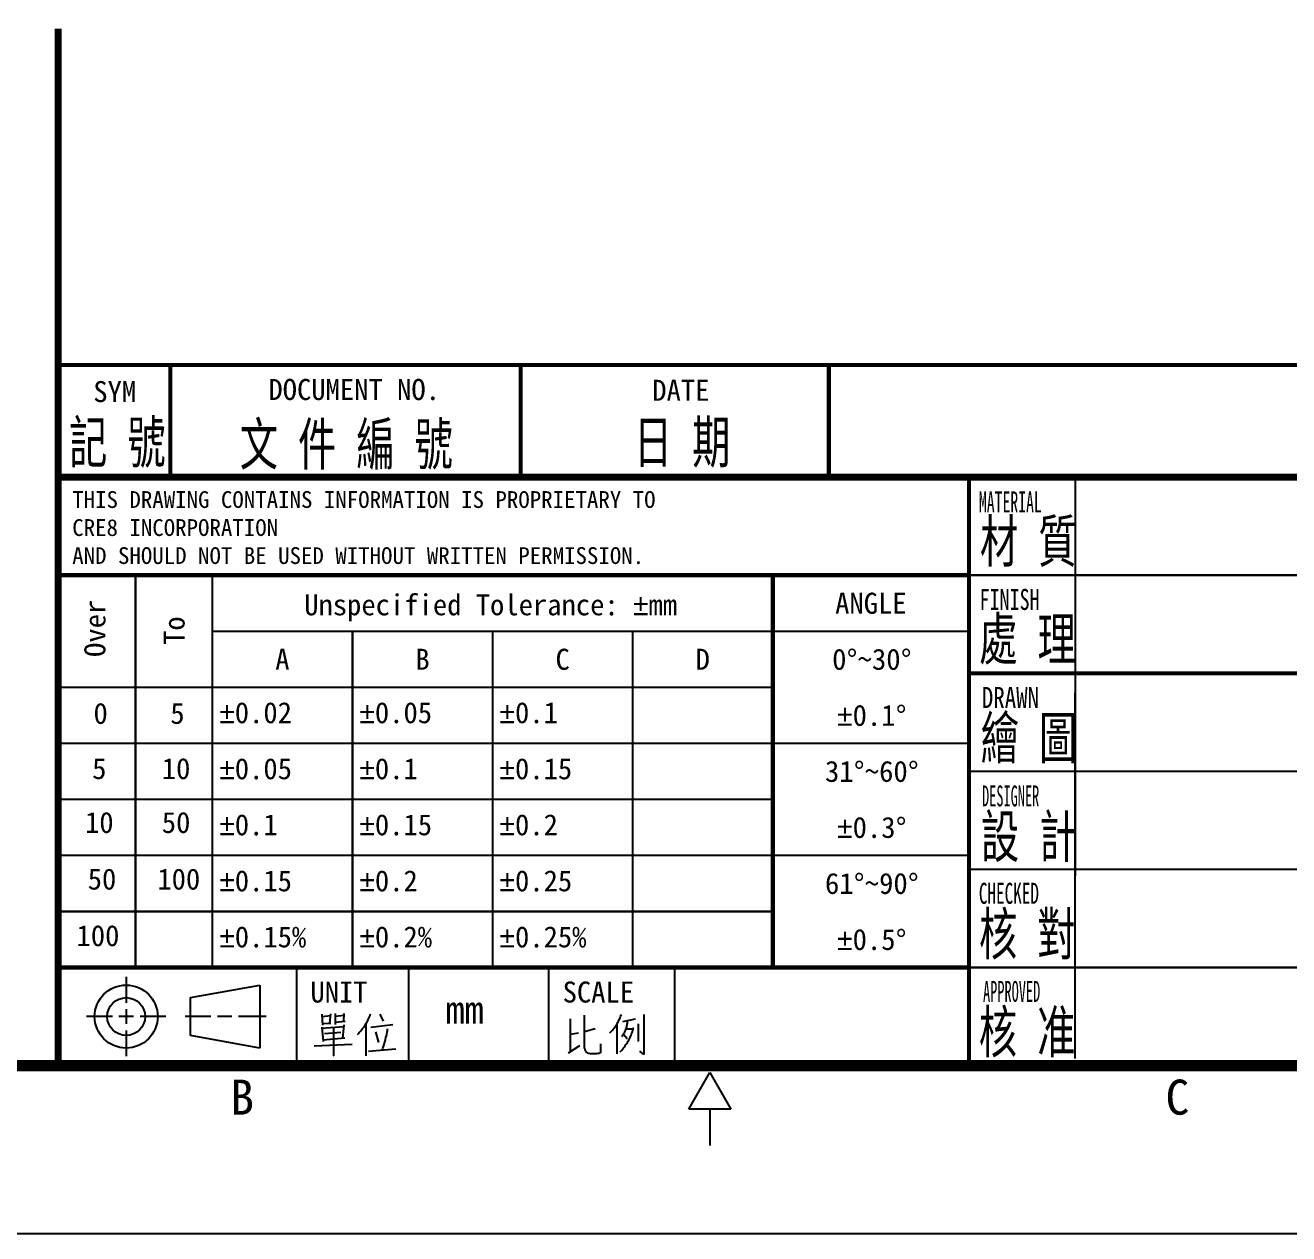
# Model space of a CAD drawing. Header units: millimetres. Extents: x 0 to 297, y 0 to 210.
# Drawn here: x 99.6 to 189.8, y 0 to 86.3 of the extents above; entities that cross this region are included whole.
import ezdxf

# ---------------------------------------------------------------- set-up
doc = ezdxf.new("R2010")
doc.units = ezdxf.units.MM
doc.header["$LTSCALE"] = 16.335
doc.layers.get('0').update_dxf_attribs({"linetype": 'CONTINUOUS'})
doc.styles.add('TEXTSTYLE_2', font='gdt')
doc.styles.add('TEXTSTYLE_4', font='txt', dxfattribs={"width": 0.5})
doc.styles.add('TEXTSTYLE_5', font='txt', dxfattribs={"width": 0.6})
doc.styles.add('TEXTSTYLE_6', font='txt', dxfattribs={"width": 0.7})
doc.styles.add('TEXTSTYLE_7', font='txt', dxfattribs={"width": 0.8})
doc.styles.add('TEXTSTYLE_8', font='txt', dxfattribs={"width": 0.55})

msp = doc.modelspace()

# ---------------------------------------------------------------- linework, layer by layer
at = {"color": 9, "linetype": 'CONTINUOUS'}
for p, q in [((153, 43), (167, 43)), ((119, 19), (119, 12)), ((137, 19), (137, 12)), ((145.975, 18.954), (145.975, 11.954)), ((297, 0), (0, 0))]:
    msp.add_line(p, q, dxfattribs=at)
at = {"color": 4, "linetype": 'CONTINUOUS'}
for p, q in [((174.149, 41.063), (174.146, 41.063)), ((174.054, 21.688), (174.051, 21.688)), ((120.824, 15.66), (120.853, 14.879)), ((120.824, 15.504), (121.448, 15.566)), ((121.387, 15.035), (121.448, 15.692)), ((121.448, 15.692), (121.446, 15.692)), ((121.448, 15.566), (121.446, 15.566)), ((121.759, 15.724), (121.759, 14.941)), ((121.759, 15.536), (122.416, 15.598)), ((122.384, 15.161), (122.416, 15.724)), ((122.416, 15.724), (122.414, 15.724)), ((122.416, 15.598), (122.414, 15.598)), ((124.113, 15.265), (124.153, 15.348)), ((124.153, 15.348), (124.191, 15.434)), ((124.191, 15.434), (124.226, 15.517)), ((124.226, 15.517), (124.258, 15.606)), ((124.258, 15.606), (124.29, 15.691)), ((124.29, 15.691), (124.288, 15.691)), ((124.947, 15.659), (125.196, 15.161)), ((138.567, 15.347), (138.564, 15.347)), ((138.566, 13.033), (138.567, 15.347)), ((139.567, 13.253), (139.567, 15.596)), ((141.99, 15.18), (142.065, 15.336)), ((142.065, 15.336), (142.1, 15.416)), ((142.1, 15.416), (142.132, 15.497)), ((142.132, 15.497), (142.162, 15.577)), ((142.162, 15.577), (142.191, 15.658)), ((142.191, 15.658), (142.189, 15.658)), ((142.285, 15.159), (143.191, 15.347)), ((143.191, 15.347), (143.189, 15.347)), ((143.784, 15.657), (143.784, 12.783)), ((120.824, 14.66), (122.384, 14.785)), ((120.824, 14.753), (120.917, 13.724)), ((120.853, 14.879), (120.85, 14.879)), ((120.853, 15.005), (121.448, 15.035)), ((121.448, 15.035), (121.446, 15.035)), ((121.636, 14.724), (121.636, 12.692)), ((121.759, 14.941), (121.757, 14.941)), ((121.759, 15.099), (122.478, 15.161)), ((122.322, 13.941), (122.416, 14.911)), ((122.384, 14.785), (122.381, 14.785)), ((122.416, 14.911), (122.413, 14.911)), ((122.478, 15.161), (122.475, 15.161)), ((123.545, 14.423), (123.606, 14.493)), ((123.606, 14.493), (123.665, 14.565)), ((123.665, 14.565), (123.722, 14.638)), ((123.722, 14.638), (123.778, 14.71)), ((123.778, 14.71), (123.832, 14.785)), ((123.832, 14.785), (123.883, 14.863)), ((123.883, 14.863), (123.934, 14.941)), ((123.934, 14.941), (123.982, 15.021)), ((123.947, 14.973), (123.947, 12.691)), ((123.982, 15.021), (124.027, 15.102)), ((124.027, 15.102), (124.07, 15.182)), ((124.07, 15.182), (124.113, 15.265)), ((124.322, 14.753), (125.883, 14.941)), ((125.196, 15.161), (125.194, 15.161)), ((125.47, 14.375), (125.491, 14.501)), ((125.491, 14.501), (125.507, 14.63)), ((125.507, 14.63), (125.505, 14.63)), ((125.883, 14.941), (125.88, 14.941)), ((139.567, 14.441), (140.317, 14.658)), ((140.317, 14.658), (140.315, 14.658)), ((141.441, 14.408), (141.5, 14.47)), ((141.5, 14.47), (141.556, 14.537)), ((141.556, 14.537), (141.612, 14.601)), ((141.612, 14.601), (141.666, 14.671)), ((141.666, 14.671), (141.717, 14.738)), ((141.717, 14.738), (141.768, 14.81)), ((141.768, 14.81), (141.816, 14.88)), ((141.816, 14.88), (141.862, 14.955)), ((141.862, 14.955), (141.907, 15.028)), ((141.878, 15.001), (141.878, 12.845)), ((141.907, 15.028), (141.95, 15.103)), ((141.95, 15.103), (141.99, 15.18)), ((142.435, 14.395), (142.465, 14.454)), ((142.465, 14.454), (142.489, 14.515)), ((142.489, 14.515), (142.513, 14.577)), ((142.513, 14.577), (142.537, 14.639)), ((142.535, 14.628), (143.065, 14.628)), ((142.537, 14.639), (142.556, 14.7)), ((142.556, 14.7), (142.572, 14.765)), ((142.572, 14.765), (142.588, 14.829)), ((142.588, 14.829), (142.602, 14.893)), ((142.602, 14.893), (142.61, 14.958)), ((142.61, 14.958), (142.618, 15.025)), ((142.618, 15.025), (142.623, 15.089)), ((142.623, 15.089), (142.628, 15.156)), ((142.628, 15.221), (142.626, 15.221)), ((142.628, 15.156), (142.628, 15.221)), ((142.955, 14.352), (142.988, 14.443)), ((142.988, 14.443), (143.014, 14.534)), ((143.014, 14.534), (143.041, 14.628)), ((143.041, 14.628), (143.065, 14.722)), ((143.065, 14.722), (143.063, 14.722)), ((143.379, 14.971), (143.379, 13.751)), ((120.26, 13.405), (122.979, 13.528)), ((120.885, 13.847), (122.448, 13.973)), ((120.917, 13.724), (120.915, 13.724)), ((121.011, 14.287), (122.167, 14.381)), ((122.167, 14.381), (122.164, 14.381)), ((122.448, 13.973), (122.446, 13.973)), ((123.354, 14.222), (123.419, 14.289)), ((123.419, 14.289), (123.483, 14.354)), ((123.483, 14.354), (123.545, 14.423)), ((124.633, 14.41), (124.853, 13.659)), ((124.853, 13.659), (124.85, 13.659)), ((125.258, 13.496), (125.295, 13.619)), ((125.295, 13.619), (125.33, 13.745)), ((125.33, 13.745), (125.362, 13.868)), ((125.362, 13.868), (125.392, 13.994)), ((125.392, 13.994), (125.421, 14.12)), ((125.421, 14.12), (125.446, 14.246)), ((125.446, 14.246), (125.47, 14.375)), ((138.567, 14.253), (139.13, 14.347)), ((139.13, 14.347), (139.127, 14.347)), ((140.693, 13.564), (140.693, 12.91)), ((141.379, 14.347), (141.441, 14.408)), ((142.221, 14.065), (142.264, 14.116)), ((142.264, 14.116), (142.301, 14.17)), ((142.301, 14.17), (142.339, 14.223)), ((142.339, 14.223), (142.374, 14.28)), ((142.347, 14.253), (142.596, 13.939)), ((142.374, 14.28), (142.406, 14.339)), ((142.406, 14.339), (142.435, 14.395)), ((142.521, 13.494), (142.575, 13.574)), ((142.575, 13.574), (142.626, 13.655)), ((142.596, 13.939), (142.593, 13.939)), ((142.626, 13.655), (142.674, 13.738)), ((142.674, 13.738), (142.722, 13.824)), ((142.722, 13.824), (142.808, 13.995)), ((142.808, 13.995), (142.848, 14.084)), ((142.848, 14.084), (142.886, 14.172)), ((142.886, 14.172), (142.923, 14.261)), ((142.923, 14.261), (142.955, 14.352)), ((143.379, 13.751), (143.376, 13.751)), ((121.636, 12.692), (121.633, 12.692)), ((123.947, 12.691), (123.944, 12.691)), ((124.134, 13.035), (126.102, 13.193)), ((125.135, 13.128), (125.177, 13.252)), ((125.177, 13.252), (125.218, 13.372)), ((125.218, 13.372), (125.258, 13.496)), ((126.102, 13.193), (126.1, 13.193)), ((138.411, 12.907), (139.223, 13.441)), ((139.223, 13.441), (139.221, 13.441)), ((139.567, 13.253), (139.567, 13.224)), ((139.567, 13.224), (139.569, 13.197)), ((139.569, 13.197), (139.575, 13.167)), ((139.575, 13.167), (139.58, 13.14)), ((139.58, 13.14), (139.588, 13.114)), ((139.588, 13.114), (139.599, 13.087)), ((139.599, 13.087), (139.625, 13.039)), ((139.625, 13.039), (139.642, 13.014)), ((139.642, 13.014), (139.66, 12.993)), ((139.66, 12.993), (139.679, 12.974)), ((139.679, 12.974), (139.701, 12.955)), ((139.701, 12.955), (139.725, 12.939)), ((139.725, 12.939), (139.746, 12.923)), ((139.746, 12.923), (139.773, 12.91)), ((139.773, 12.91), (139.797, 12.899)), ((139.797, 12.899), (139.824, 12.888)), ((139.824, 12.888), (139.851, 12.883)), ((139.851, 12.883), (139.88, 12.878)), ((139.88, 12.878), (139.877, 12.878)), ((139.88, 12.878), (139.961, 12.87)), ((139.961, 12.87), (140.041, 12.864)), ((140.041, 12.864), (140.124, 12.859)), ((140.124, 12.859), (140.205, 12.859)), ((140.205, 12.859), (140.288, 12.861)), ((140.288, 12.861), (140.368, 12.864)), ((140.368, 12.864), (140.449, 12.872)), ((140.449, 12.872), (140.532, 12.883)), ((140.532, 12.883), (140.612, 12.894)), ((140.612, 12.894), (140.693, 12.91)), ((140.693, 12.91), (140.69, 12.91)), ((141.878, 12.845), (141.875, 12.845)), ((142.097, 12.971), (142.164, 13.041)), ((142.164, 13.041), (142.229, 13.113)), ((142.229, 13.113), (142.29, 13.186)), ((142.29, 13.186), (142.352, 13.261)), ((142.352, 13.261), (142.411, 13.336)), ((142.411, 13.336), (142.467, 13.414)), ((142.467, 13.414), (142.521, 13.494)), ((143.502, 13.033), (143.5, 13.033)), ((143.784, 12.783), (143.502, 13.033))]:
    msp.add_line(p, q, dxfattribs=at)
at = {"color": 7, "linetype": 'CONTINUOUS'}
for p, q in [((127, 19), (127, 12)), ((111.45, 16.85), (116.4, 17.75)), ((116.4, 17.75), (116.4, 13.25)), ((111.45, 14.15), (111.45, 16.85)), ((116.4, 13.25), (111.45, 14.15)), ((147, 8.902), (148.5, 11.5)), ((148.5, 11.5), (150, 8.902)), ((150, 8.902), (147, 8.902)), ((148.5, 8.902), (148.5, 6.304))]:
    msp.add_line(p, q, dxfattribs=at)
at = {"color": 1, "linetype": 'CONTINUOUS'}
for p, q in [((106.85, 18.329), (106.85, 16.488)), ((105.862, 15.5), (104.021, 15.5)), ((107.368, 15.5), (106.332, 15.5)), ((106.85, 16.018), (106.85, 14.982)), ((109.679, 15.5), (107.838, 15.5)), ((112.891, 15.5), (111.051, 15.5)), ((114.397, 15.5), (113.362, 15.5)), ((116.85, 15.5), (114.868, 15.5)), ((106.85, 14.512), (106.85, 12.671))]:
    msp.add_line(p, q, dxfattribs=at)
at = {"color": 7, "linetype": 'CONTINUOUS'}
for points, const_width in [([(102, 12), (102, 86)], 0.5), ([(102, 62), (282, 62)], 0.3), ([(110, 62), (110, 54)], 0.3), ([(135, 62), (135, 54)], 0.3), ([(157, 62), (157, 54)], 0.3), ([(102, 54), (282, 54)], 0.5), ([(167, 54), (167, 12)], 0.3), ([(102, 47), (167, 47)], 0.3), ([(153, 19), (153, 47)], 0.3), ([(167, 40), (207, 40)], 0.3), ([(102, 19), (167, 19)], 0.3), ([(282, 12), (15, 12)], 0.8)]:
    msp.add_lwpolyline(points, dxfattribs=dict(at, const_width=const_width))
at = {"color": 9, "linetype": 'CONTINUOUS', "const_width": 0.15}
for points in [[(174.568, 12.497), (174.591, 53.939)], [(107.515, 19), (107.515, 47)], [(113, 19), (113, 47)], [(167, 47), (207, 47)], [(113, 43), (153, 43)], [(123, 19), (123, 43)], [(133, 19), (133, 43)], [(143, 19), (143, 43)], [(102, 39), (153, 39)], [(102, 35), (167, 35)], [(167, 33), (207, 33)], [(102, 31), (153, 31)], [(102, 27), (167, 27)], [(167, 26), (207, 26)], [(102, 23), (153, 23)], [(167, 19), (207, 19)]]:
    msp.add_lwpolyline(points, dxfattribs=at)
at = {"color": 7, "linetype": 'CONTINUOUS'}
for radius in [2.25, 1.35]:
    msp.add_circle((106.85, 15.5), radius, dxfattribs=at)

# ---------------------------------------------------------------- texts
at = {"color": 4, "linetype": 'CONTINUOUS', "line_spacing_factor": 0.9}
for s, insert, char_height, width, attachment_point in [('SYM', (106.035, 60.852), 1.5, 4.5, 2), ('DOCUMENT NO.', (123.123, 61.005), 1.5, 18, 2), ('DATE', (146.439, 60.946), 1.5, 6, 2), ('THIS DRAWING CONTAINS INFORMATION IS PROPRIETARY TO', (103, 53), 1.2, 61.2, 1), ('CRE8 INCORPORATION', (103, 51), 1.2, 21.6, 1), ('AND SHOULD NOT BE USED WITHOUT WRITTEN PERMISSION.', (103, 49), 1.2, 60, 1), ('Unspecified Tolerance: \\Fgdt;{\\Fgdt;`}\\Ftxt;mm', (132.86, 45.639), 1.5, 39.25, 2), ('ANGLE', (160, 45.75), 1.5, 7.5, 2), ('A', (118, 41.75), 1.5, 1.5, 2), ('B', (128, 41.75), 1.5, 1.5, 2), ('C', (138, 41.75), 1.5, 1.5, 2), ('D', (148, 41.75), 1.5, 1.5, 2), ('0\\Fgdt;{\\Fgdt;~}\\Ftxt;~30\\Fgdt;{\\Fgdt;~}', (160.078, 41.75), 1.5, 8, 2), ('0', (105.028, 37.89), 1.5, 1.5, 2), ('5', (110.509, 37.89), 1.5, 1.5, 2), ('5', (104.932, 33.948), 1.5, 1.5, 2), ('10', (110.413, 33.948), 1.5, 3, 2), ('31\\Fgdt;{\\Fgdt;~}\\Ftxt;~60\\Fgdt;{\\Fgdt;~}', (160.078, 33.75), 1.5, 9.5, 2), ('10', (104.932, 30.102), 1.5, 3, 2), ('50', (110.413, 30.102), 1.5, 3, 2), ('50', (105.125, 26.063), 1.5, 3, 2), ('100', (110.605, 26.063), 1.5, 4.5, 2), ('61\\Fgdt;{\\Fgdt;~}\\Ftxt;~90\\Fgdt;{\\Fgdt;~}', (160.078, 25.75), 1.5, 9.5, 2), ('100', (104.836, 22.025), 1.5, 4.5, 2), ('UNIT', (120, 18), 1.5, 6, 1), ('SCALE', (138, 18), 1.5, 7.5, 1), ('mm', (131, 17), 2, 4, 2)]:
    msp.add_mtext(s, dxfattribs=dict(at, insert=insert, char_height=char_height, width=width, attachment_point=attachment_point))
for s, insert, char_height, width, attachment_point, style in [('記 號', (102.777, 57.993), 3, 9.45, 1, 'TEXTSTYLE_6'), ('文 件 編 號', (114.957, 57.856), 3, 22.05, 1, 'TEXTSTYLE_6'), ('日 期', (143.082, 58.015), 3, 9.45, 1, 'TEXTSTYLE_6'), ('MATERIAL', (167.708, 52.978), 1.5, 6.6, 1, 'TEXTSTYLE_8'), ('材 質', (167.784, 50.929), 3, 9.45, 1, 'TEXTSTYLE_6'), ('FINISH', (167.755, 46.022), 1.5, 6.3, 1, 'TEXTSTYLE_6'), ('處 理', (167.73, 43.956), 3, 9.45, 1, 'TEXTSTYLE_6'), ('DRAWN', (167.919, 39.025), 1.5, 6, 1, 'TEXTSTYLE_7'), ('{\\Fgdt;`}\\Ftxt;0.02', (113.5, 37.938), 1.5, 7.75, 1, 'TEXTSTYLE_2'), ('{\\Fgdt;`}\\Ftxt;0.05', (123.5, 37.938), 1.5, 7.75, 1, 'TEXTSTYLE_2'), ('{\\Fgdt;`}\\Ftxt;0.1', (133.5, 37.938), 1.5, 6.25, 1, 'TEXTSTYLE_2'), ('{\\Fgdt;`}\\Ftxt;0.1\\Fgdt;{\\Fgdt;~}', (160.078, 37.75), 1.5, 7.25, 2, 'TEXTSTYLE_2'), ('繪 圖', (167.838, 36.893), 3, 9.45, 1, 'TEXTSTYLE_6'), ('{\\Fgdt;`}\\Ftxt;0.05', (113.5, 33.938), 1.5, 7.75, 1, 'TEXTSTYLE_2'), ('{\\Fgdt;`}\\Ftxt;0.1', (123.5, 33.938), 1.5, 6.25, 1, 'TEXTSTYLE_2'), ('{\\Fgdt;`}\\Ftxt;0.15', (133.5, 33.938), 1.5, 7.75, 1, 'TEXTSTYLE_2'), ('DESIGNER', (167.934, 31.994), 1.5, 6, 1, 'TEXTSTYLE_4'), ('{\\Fgdt;`}\\Ftxt;0.1', (113.5, 29.938), 1.5, 6.25, 1, 'TEXTSTYLE_2'), ('{\\Fgdt;`}\\Ftxt;0.15', (123.5, 29.938), 1.5, 7.75, 1, 'TEXTSTYLE_2'), ('{\\Fgdt;`}\\Ftxt;0.2', (133.5, 29.938), 1.5, 6.25, 1, 'TEXTSTYLE_2'), ('{\\Fgdt;`}\\Ftxt;0.3\\Fgdt;{\\Fgdt;~}', (160.078, 29.75), 1.5, 7.25, 2, 'TEXTSTYLE_2'), ('設 計', (167.853, 29.856), 3, 9.45, 1, 'TEXTSTYLE_6'), ('{\\Fgdt;`}\\Ftxt;0.15', (113.5, 25.938), 1.5, 7.75, 1, 'TEXTSTYLE_2'), ('{\\Fgdt;`}\\Ftxt;0.2', (123.5, 25.938), 1.5, 6.25, 1, 'TEXTSTYLE_2'), ('{\\Fgdt;`}\\Ftxt;0.25', (133.5, 25.938), 1.5, 7.75, 1, 'TEXTSTYLE_2'), ('CHECKED', (167.707, 25.047), 1.5, 6.3, 1, 'TEXTSTYLE_5'), ('核 對', (167.717, 22.9), 3, 9.45, 1, 'TEXTSTYLE_6'), ('{\\Fgdt;`}\\Ftxt;0.15%', (113.5, 21.938), 1.5, 9.25, 1, 'TEXTSTYLE_2'), ('{\\Fgdt;`}\\Ftxt;0.2%', (123.5, 21.938), 1.5, 7.75, 1, 'TEXTSTYLE_2'), ('{\\Fgdt;`}\\Ftxt;0.25%', (133.5, 21.938), 1.5, 9.25, 1, 'TEXTSTYLE_2'), ('{\\Fgdt;`}\\Ftxt;0.5\\Fgdt;{\\Fgdt;~}', (160.078, 21.75), 1.5, 7.25, 2, 'TEXTSTYLE_2'), ('APPROVED', (168.004, 18.047), 1.5, 6, 1, 'TEXTSTYLE_4'), ('核 准', (167.705, 15.91), 3, 9.45, 1, 'TEXTSTYLE_6')]:
    msp.add_mtext(s, dxfattribs=dict(at, insert=insert, char_height=char_height, width=width, attachment_point=attachment_point, style=style))
at = {"color": 4, "linetype": 'CONTINUOUS', "char_height": 1.5, "attachment_point": 2, "rotation": 90, "line_spacing_factor": 0.9}
for s, insert, width in [('Over', (103.868, 43.206), 6), ('To', (109.522, 43.045), 3)]:
    msp.add_mtext(s, dxfattribs=dict(at, insert=insert, width=width))
at = {"color": 5, "linetype": 'CONTINUOUS', "char_height": 2.5, "width": 2.5, "attachment_point": 2, "line_spacing_factor": 0.9}
for s, insert in [('B', (115.125, 11)), ('C', (181.875, 11))]:
    msp.add_mtext(s, dxfattribs=dict(at, insert=insert))

doc.saveas('drawing.dxf')
